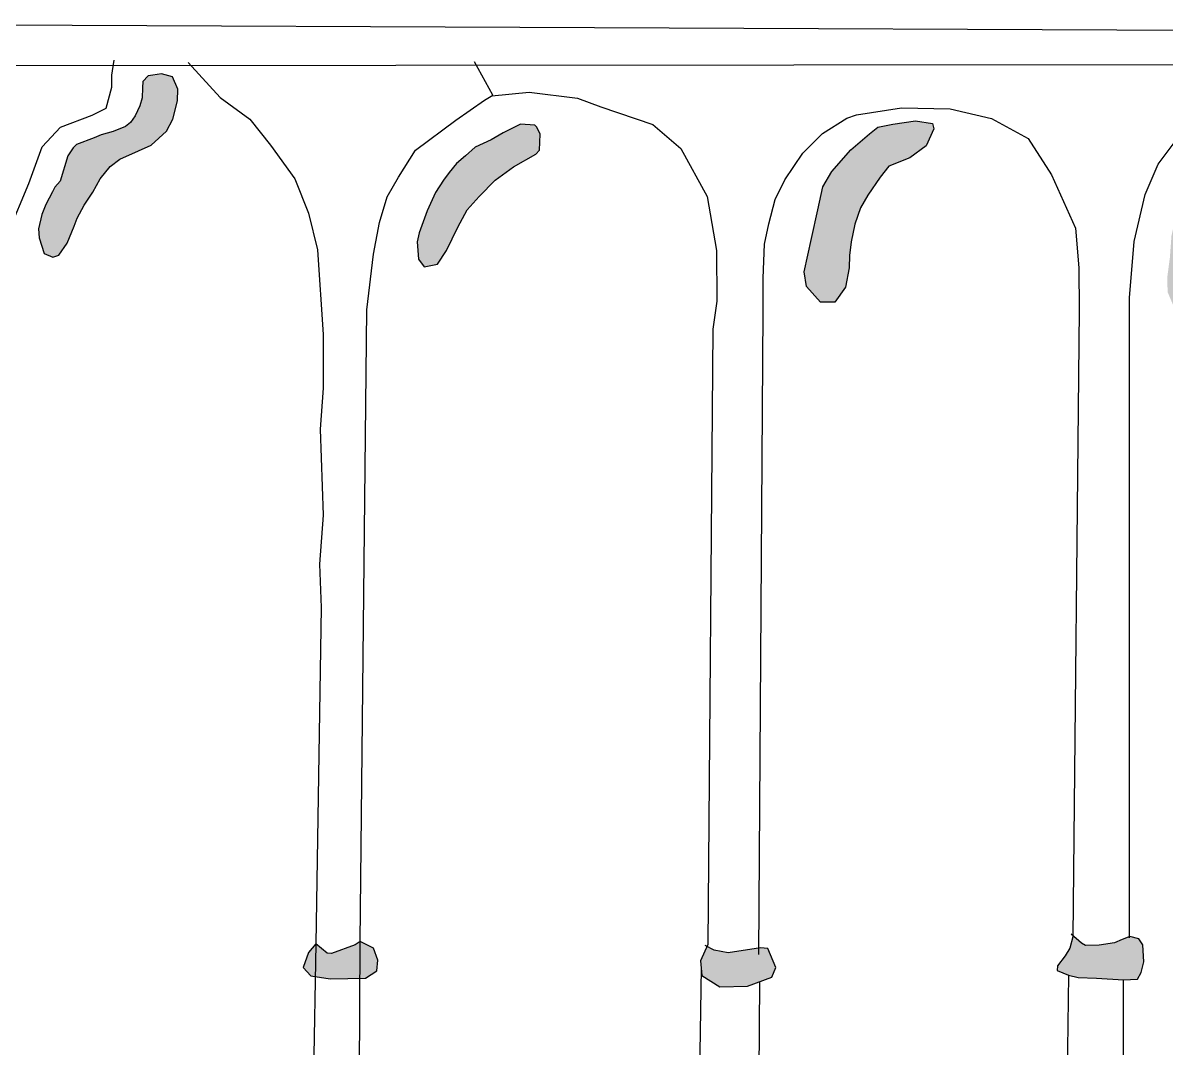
# Model space of a CAD drawing. Header units: inches. Extents: x 155 to 361, y 91 to 381.
# Drawn here: x 199.142 to 201.442, y 286.686 to 288.748 of the extents above; entities that cross this region are included whole.
import ezdxf

# ---------------------------------------------------------------- set-up
doc = ezdxf.new("R2010")
doc.units = ezdxf.units.IN
doc.header["$MEASUREMENT"] = 0
doc.layers.add('çziigi', color=10, linetype='Continuous')

msp = doc.modelspace()

# ---------------------------------------------------------------- hatches: boundary and pattern name
at = {"layer": 'çziigi'}
h = msp.add_hatch(color=256, dxfattribs=at)
h.dxf.hatch_style = 1
h.paths.add_polyline_path([(199.453, 288.5912), (199.4536, 288.6144), (199.4424, 288.6394), (199.4204, 288.645), (199.4029, 288.6425), (199.3934, 288.6412), (199.3829, 288.63), (199.3822, 288.6169), (199.3816, 288.5969), (199.3772, 288.5806), (199.3678, 288.5606), (199.3584, 288.5474), (199.3478, 288.5393), (199.3234, 288.5293), (199.299, 288.5224), (199.2852, 288.5168), (199.2495, 288.503), (199.2426, 288.4961), (199.232, 288.4805), (199.2163, 288.4297), (199.2057, 288.4172), (199.2013, 288.4078), (199.1875, 288.3822), (199.18, 288.3622), (199.1731, 288.3334), (199.1744, 288.3153), (199.1844, 288.2838), (199.2019, 288.2763), (199.2138, 288.2806), (199.2307, 288.3044), (199.2451, 288.3388), (199.2507, 288.3551), (199.2651, 288.3814), (199.282, 288.407), (199.297, 288.4339), (199.3171, 288.4589), (199.3365, 288.4739), (199.3741, 288.4902), (199.3997, 288.5021), (199.4305, 288.5299), (199.4436, 288.5543)])
h.paths.add_polyline_path([(200.1286, 288.4579), (200.1738, 288.4836), (200.1809, 288.4918), (200.182, 288.5236), (200.1758, 288.5379), (200.1717, 288.542), (200.143, 288.5441), (200.1081, 288.5266), (200.0835, 288.5123), (200.0517, 288.4979), (200.0322, 288.4805), (200.0137, 288.4651), (199.9994, 288.4467), (199.9881, 288.4313), (199.9717, 288.4067), (199.9552, 288.3698), (199.9388, 288.3257), (199.9347, 288.3073), (199.9378, 288.2724), (199.9491, 288.257), (199.9758, 288.2621), (199.9942, 288.2898), (200.0168, 288.337), (200.0353, 288.3718), (200.0599, 288.3985), (200.0917, 288.4313)])
h = msp.add_hatch(color=256, dxfattribs=at)
h.dxf.hatch_style = 1
h.paths.add_polyline_path([(201.7602, 288.5832), (201.6593, 288.6), (201.5784, 288.5926), (201.57, 288.5875), (201.5806, 288.5725), (201.586, 288.5653), (201.5909, 288.551), (201.5887, 288.5281), (201.5716, 288.5019), (201.5523, 288.492), (201.515, 288.4817), (201.5037, 288.4722), (201.4943, 288.4489), (201.4898, 288.4323), (201.4682, 288.3755), (201.461, 288.3576), (201.4525, 288.3194), (201.4493, 288.2758), (201.4439, 288.2349), (201.4448, 288.2062), (201.4556, 288.1806), (201.4772, 288.1784), (201.4929, 288.1932), (201.5006, 288.2102), (201.5073, 288.2367), (201.5096, 288.2493), (201.5109, 288.2691), (201.5141, 288.2879), (201.5199, 288.3086), (201.5262, 288.3306), (201.5334, 288.3496), (201.5703, 288.3949), (201.5792, 288.4125), (201.5945, 288.4481), (201.6107, 288.4714), (201.6193, 288.479), (201.6354, 288.4916), (201.6624, 288.5208), (201.6745, 288.5383), (201.6867, 288.5514), (201.7024, 288.5585), (201.7262, 288.559), (201.7393, 288.5585)])
h.paths.add_polyline_path([(200.9592, 288.5005), (200.9741, 288.5348), (200.9718, 288.5451), (200.9375, 288.5508), (200.8918, 288.544), (200.862, 288.5382), (200.8449, 288.5245), (200.8071, 288.4925), (200.7694, 288.4491), (200.7511, 288.4183), (200.7408, 288.3714), (200.7283, 288.3143), (200.7134, 288.2469), (200.718, 288.2172), (200.7465, 288.1863), (200.7751, 288.1863), (200.7969, 288.216), (200.8037, 288.2549), (200.8049, 288.28), (200.8083, 288.3074), (200.8152, 288.3429), (200.8266, 288.376), (200.8415, 288.4011), (200.8666, 288.4377), (200.8838, 288.4594), (200.9261, 288.4765)])
h = msp.add_hatch(color=256, dxfattribs=at)
h.dxf.hatch_style = 1
h.paths.add_polyline_path([(202.0038, 286.8621), (201.9932, 286.8875), (201.9636, 286.8907), (201.9402, 286.8949), (201.9053, 286.9002), (201.877, 286.9048), (201.8639, 286.8695), (201.8639, 286.8452), (201.8777, 286.8335), (201.8926, 286.8261), (201.9561, 286.8229), (202.0049, 286.8346)])
h.paths.add_polyline_path([(201.3967, 286.8594), (201.3948, 286.8934), (201.3869, 286.9052), (201.3686, 286.9104), (201.3536, 286.9038), (201.3379, 286.8973), (201.3071, 286.8927), (201.2797, 286.8921), (201.2712, 286.8967), (201.2539, 286.9123), (201.2538, 286.9092), (201.2483, 286.8869), (201.2385, 286.8712), (201.2235, 286.8509), (201.2222, 286.8418), (201.245, 286.8326), (201.2646, 286.8274), (201.3019, 286.8261), (201.3562, 286.8228), (201.3843, 286.8241), (201.3915, 286.8379)])
h.paths.add_polyline_path([(200.6405, 286.8856), (200.6257, 286.8872), (200.5603, 286.8774), (200.5325, 286.8823), (200.5178, 286.8903), (200.5046, 286.8611), (200.5079, 286.8316), (200.5439, 286.8087), (200.5995, 286.8104), (200.6486, 286.8284), (200.6568, 286.848)])
h.paths.add_polyline_path([(199.856, 286.8626), (199.8469, 286.8869), (199.8205, 286.9001), (199.8104, 286.893), (199.7627, 286.8757), (199.7535, 286.8768), (199.7312, 286.895), (199.716, 286.8778), (199.7058, 286.8474), (199.721, 286.8311), (199.7596, 286.825), (199.8307, 286.8261), (199.854, 286.8413)])

# ---------------------------------------------------------------- linework, layer by layer
for p, q in [((198.2106, 288.7478), (202.0644, 288.7302)), ((198.4126, 288.6611), (202.0856, 288.6647)), ((199.3203, 288.6424), (199.3251, 288.6728)), ((199.474, 288.6683), (199.5386, 288.5977)), ((200.0869, 288.6022), (200.0502, 288.6695)), ((199.3203, 288.6184), (199.3203, 288.6424)), ((199.3829, 288.63), (199.3822, 288.6169)), ((199.3934, 288.6412), (199.3829, 288.63)), ((199.4029, 288.6425), (199.3934, 288.6412)), ((199.4204, 288.645), (199.4029, 288.6425)), ((199.4424, 288.6394), (199.4204, 288.645)), ((199.4536, 288.6144), (199.4424, 288.6394)), ((199.309, 288.576), (199.3203, 288.6184)), ((199.3822, 288.6169), (199.3816, 288.5969)), ((199.453, 288.5912), (199.4536, 288.6144)), ((200.0849, 288.6012), (200.1604, 288.6083)), ((200.1604, 288.6083), (200.2573, 288.5961)), ((199.3816, 288.5969), (199.3772, 288.5806)), ((199.4436, 288.5543), (199.453, 288.5912)), ((199.5386, 288.5977), (199.5982, 288.5543)), ((200.0124, 288.5522), (200.0706, 288.592)), ((200.0706, 288.592), (200.0869, 288.6022)), ((200.2573, 288.5961), (200.3042, 288.5787)), ((199.2171, 288.5379), (199.2807, 288.5619)), ((199.2807, 288.5619), (199.309, 288.576)), ((199.3678, 288.5606), (199.3584, 288.5474)), ((199.3772, 288.5806), (199.3678, 288.5606)), ((200.3042, 288.5787), (200.4093, 288.5431)), ((200.7992, 288.5562), (200.8189, 288.5627)), ((200.8189, 288.5627), (200.9093, 288.5772)), ((200.9093, 288.5772), (201.007, 288.5751)), ((201.007, 288.5751), (201.0902, 288.5554)), ((199.1804, 288.4984), (199.2171, 288.5379)), ((199.3478, 288.5393), (199.3234, 288.5293)), ((199.3584, 288.5474), (199.3478, 288.5393)), ((199.4305, 288.5299), (199.4436, 288.5543)), ((199.5982, 288.5543), (199.6396, 288.5019)), ((199.9317, 288.4918), (200.0124, 288.5522)), ((200.143, 288.5441), (200.1081, 288.5266)), ((200.1717, 288.542), (200.143, 288.5441)), ((200.1758, 288.5379), (200.1717, 288.542)), ((200.182, 288.5236), (200.1758, 288.5379)), ((200.4093, 288.5431), (200.4655, 288.4951)), ((200.7502, 288.5251), (200.7992, 288.5562)), ((200.8449, 288.5245), (200.862, 288.5382)), ((200.862, 288.5382), (200.8918, 288.544)), ((200.8918, 288.544), (200.9375, 288.5508)), ((200.9375, 288.5508), (200.9718, 288.5451)), ((200.9718, 288.5451), (200.9741, 288.5348)), ((201.0902, 288.5554), (201.1641, 288.5149)), ((199.2852, 288.5168), (199.2495, 288.503)), ((199.299, 288.5224), (199.2852, 288.5168)), ((199.3234, 288.5293), (199.299, 288.5224)), ((199.3997, 288.5021), (199.4305, 288.5299)), ((200.1081, 288.5266), (200.0835, 288.5123)), ((200.1809, 288.4918), (200.182, 288.5236)), ((200.7109, 288.4859), (200.7502, 288.5251)), ((200.8071, 288.4925), (200.8449, 288.5245)), ((200.9741, 288.5348), (200.9592, 288.5005)), ((201.1641, 288.5149), (201.2109, 288.4421)), ((201.4259, 288.4634), (201.4659, 288.517)), ((199.1534, 288.4245), (199.1804, 288.4984)), ((199.2426, 288.4961), (199.232, 288.4805)), ((199.2495, 288.503), (199.2426, 288.4961)), ((199.3741, 288.4902), (199.3997, 288.5021)), ((199.6396, 288.5019), (199.689, 288.4343)), ((199.897, 288.4377), (199.9317, 288.4918)), ((200.0517, 288.4979), (200.0322, 288.4805)), ((200.0835, 288.5123), (200.0517, 288.4979)), ((200.1738, 288.4836), (200.1809, 288.4918)), ((200.4655, 288.4951), (200.5185, 288.3983)), ((200.7694, 288.4491), (200.8071, 288.4925)), ((200.9592, 288.5005), (200.9261, 288.4765)), ((199.232, 288.4805), (199.2163, 288.4297)), ((199.3171, 288.4589), (199.3365, 288.4739)), ((199.3365, 288.4739), (199.3741, 288.4902)), ((200.0322, 288.4805), (200.0137, 288.4651)), ((200.1286, 288.4579), (200.1738, 288.4836)), ((200.6749, 288.4319), (200.7109, 288.4859)), ((200.9261, 288.4765), (200.8838, 288.4594)), ((199.297, 288.4339), (199.3171, 288.4589)), ((199.9994, 288.4467), (199.9881, 288.4313)), ((200.0137, 288.4651), (199.9994, 288.4467)), ((200.0917, 288.4313), (200.1286, 288.4579)), ((200.7511, 288.4183), (200.7694, 288.4491)), ((200.8838, 288.4594), (200.8666, 288.4377)), ((201.3997, 288.4025), (201.4259, 288.4634)), ((199.1125, 288.327), (199.1534, 288.4245)), ((199.2163, 288.4297), (199.2057, 288.4172)), ((199.282, 288.407), (199.297, 288.4339)), ((199.689, 288.4343), (199.7163, 288.3647)), ((199.8746, 288.398), (199.897, 288.4377)), ((199.9881, 288.4313), (199.9717, 288.4067)), ((200.0599, 288.3985), (200.0917, 288.4313)), ((200.6553, 288.3927), (200.6749, 288.4319)), ((200.8666, 288.4377), (200.8415, 288.4011)), ((201.2109, 288.4421), (201.2597, 288.3351)), ((199.2013, 288.4078), (199.1875, 288.3822)), ((199.2057, 288.4172), (199.2013, 288.4078)), ((199.2651, 288.3814), (199.282, 288.407)), ((199.9717, 288.4067), (199.9552, 288.3698)), ((200.7408, 288.3714), (200.7511, 288.4183)), ((200.8415, 288.4011), (200.8266, 288.376)), ((201.3776, 288.308), (201.3997, 288.4025)), ((199.1875, 288.3822), (199.18, 288.3622)), ((199.2507, 288.3551), (199.2651, 288.3814)), ((199.8593, 288.346), (199.8746, 288.398)), ((200.0353, 288.3718), (200.0599, 288.3985)), ((200.5185, 288.3983), (200.5369, 288.2902)), ((200.6422, 288.3436), (200.6553, 288.3927)), ((199.18, 288.3622), (199.1731, 288.3334)), ((199.2451, 288.3388), (199.2507, 288.3551)), ((199.7163, 288.3647), (199.7344, 288.2911)), ((199.9552, 288.3698), (199.9388, 288.3257)), ((200.0168, 288.337), (200.0353, 288.3718)), ((200.7283, 288.3143), (200.7408, 288.3714)), ((200.8266, 288.376), (200.8152, 288.3429)), ((199.1731, 288.3334), (199.1744, 288.3153)), ((199.2307, 288.3044), (199.2451, 288.3388)), ((199.847, 288.2828), (199.8593, 288.346)), ((199.9942, 288.2898), (200.0168, 288.337)), ((200.634, 288.3027), (200.6422, 288.3436)), ((200.8152, 288.3429), (200.8083, 288.3074)), ((201.2597, 288.3351), (201.266, 288.2551)), ((199.1744, 288.3153), (199.1844, 288.2838)), ((199.9388, 288.3257), (199.9347, 288.3073)), ((199.9347, 288.3073), (199.9378, 288.2724)), ((200.7134, 288.2469), (200.7283, 288.3143)), ((200.8083, 288.3074), (200.8049, 288.28)), ((201.3681, 288.1945), (201.3776, 288.308)), ((199.2138, 288.2806), (199.2307, 288.3044)), ((199.7344, 288.2911), (199.7456, 288.1211)), ((199.9758, 288.2621), (199.9942, 288.2898)), ((200.5369, 288.2902), (200.538, 288.1878)), ((200.6307, 288.2341), (200.634, 288.3027)), ((199.1844, 288.2838), (199.2019, 288.2763)), ((199.2019, 288.2763), (199.2138, 288.2806)), ((199.8338, 288.1706), (199.847, 288.2828)), ((199.9378, 288.2724), (199.9491, 288.257)), ((199.9491, 288.257), (199.9758, 288.2621)), ((200.8049, 288.28), (200.8037, 288.2549)), ((200.718, 288.2172), (200.7134, 288.2469)), ((200.8037, 288.2549), (200.7969, 288.216)), ((201.266, 288.2551), (201.2671, 288.1701)), ((200.6307, 288.167), (200.6307, 288.2341)), ((200.7465, 288.1863), (200.718, 288.2172)), ((200.7969, 288.216), (200.7751, 288.1863)), ((201.368, 286.9071), (201.3681, 288.1945)), ((199.8205, 286.9001), (199.8338, 288.1706)), ((200.538, 288.1878), (200.5299, 288.1317)), ((200.7751, 288.1863), (200.7465, 288.1863)), ((201.2671, 288.1701), (201.2538, 286.9092)), ((200.6225, 286.8741), (200.6307, 288.167)), ((200.5299, 288.1317), (200.5194, 286.8938)), ((199.7456, 288.1211), (199.7456, 288.0132)), ((199.7456, 288.0132), (199.7395, 287.9305)), ((199.7395, 287.9305), (199.7456, 287.7575)), ((199.7456, 287.7575), (199.7385, 287.6587)), ((199.7385, 287.6587), (199.7415, 287.5719)), ((199.7415, 287.5719), (199.7312, 286.895)), ((201.2538, 286.9092), (201.2483, 286.8869)), ((201.2712, 286.8967), (201.2509, 286.915)), ((201.3686, 286.9104), (201.3536, 286.9038)), ((201.3869, 286.9052), (201.3686, 286.9104)), ((201.3948, 286.8934), (201.3869, 286.9052)), ((199.7312, 286.895), (198.8221, 236.7693)), ((199.5052, 236.7843), (199.8205, 286.9001)), ((199.7312, 286.895), (199.716, 286.8778)), ((199.7535, 286.8768), (199.7312, 286.895)), ((199.8104, 286.893), (199.7627, 286.8757)), ((199.8205, 286.9001), (199.8104, 286.893)), ((199.8469, 286.8869), (199.8205, 286.9001)), ((199.856, 286.8626), (199.8469, 286.8869)), ((200.5194, 286.8938), (200.5046, 286.8611)), ((200.5325, 286.8823), (200.5145, 286.8921)), ((200.5603, 286.8774), (200.5325, 286.8823)), ((200.6257, 286.8872), (200.5603, 286.8774)), ((200.6405, 286.8856), (200.6257, 286.8872)), ((200.6568, 286.848), (200.6405, 286.8856)), ((201.2483, 286.8869), (201.2385, 286.8712)), ((201.2797, 286.8921), (201.2712, 286.8967)), ((201.3071, 286.8927), (201.2797, 286.8921)), ((201.3379, 286.8973), (201.3071, 286.8927)), ((201.3536, 286.9038), (201.3379, 286.8973)), ((201.3967, 286.8594), (201.3948, 286.8934)), ((199.716, 286.8778), (199.7058, 286.8474)), ((199.7627, 286.8757), (199.7535, 286.8768)), ((199.854, 286.8413), (199.856, 286.8626)), ((200.5046, 286.8611), (200.5079, 286.8316)), ((201.2385, 286.8712), (201.2235, 286.8509)), ((201.3915, 286.8379), (201.3967, 286.8594)), ((199.7058, 286.8474), (199.721, 286.8311)), ((200.5063, 286.8464), (199.7291, 236.6653)), ((199.8307, 286.8261), (199.854, 286.8413)), ((200.6486, 286.8284), (200.6568, 286.848)), ((201.2235, 286.8509), (201.2222, 286.8418)), ((201.2222, 286.8418), (201.245, 286.8326)), ((201.3843, 286.8241), (201.3915, 286.8379)), ((199.721, 286.8311), (199.7596, 286.825)), ((199.7596, 286.825), (199.8307, 286.8261)), ((200.3855, 236.7238), (200.6241, 286.8194)), ((200.5079, 286.8316), (200.5439, 286.8087)), ((201.245, 286.8326), (200.5823, 236.7358)), ((200.5995, 286.8104), (200.6486, 286.8284)), ((201.245, 286.8326), (201.2646, 286.8274)), ((201.2646, 286.8274), (201.3019, 286.8261)), ((201.2743, 236.7269), (201.3562, 286.8228)), ((201.3019, 286.8261), (201.3562, 286.8228)), ((201.3562, 286.8228), (201.3843, 286.8241)), ((200.5439, 286.8087), (200.5995, 286.8104))]:
    msp.add_line(p, q, dxfattribs=at)

doc.saveas('drawing.dxf')
